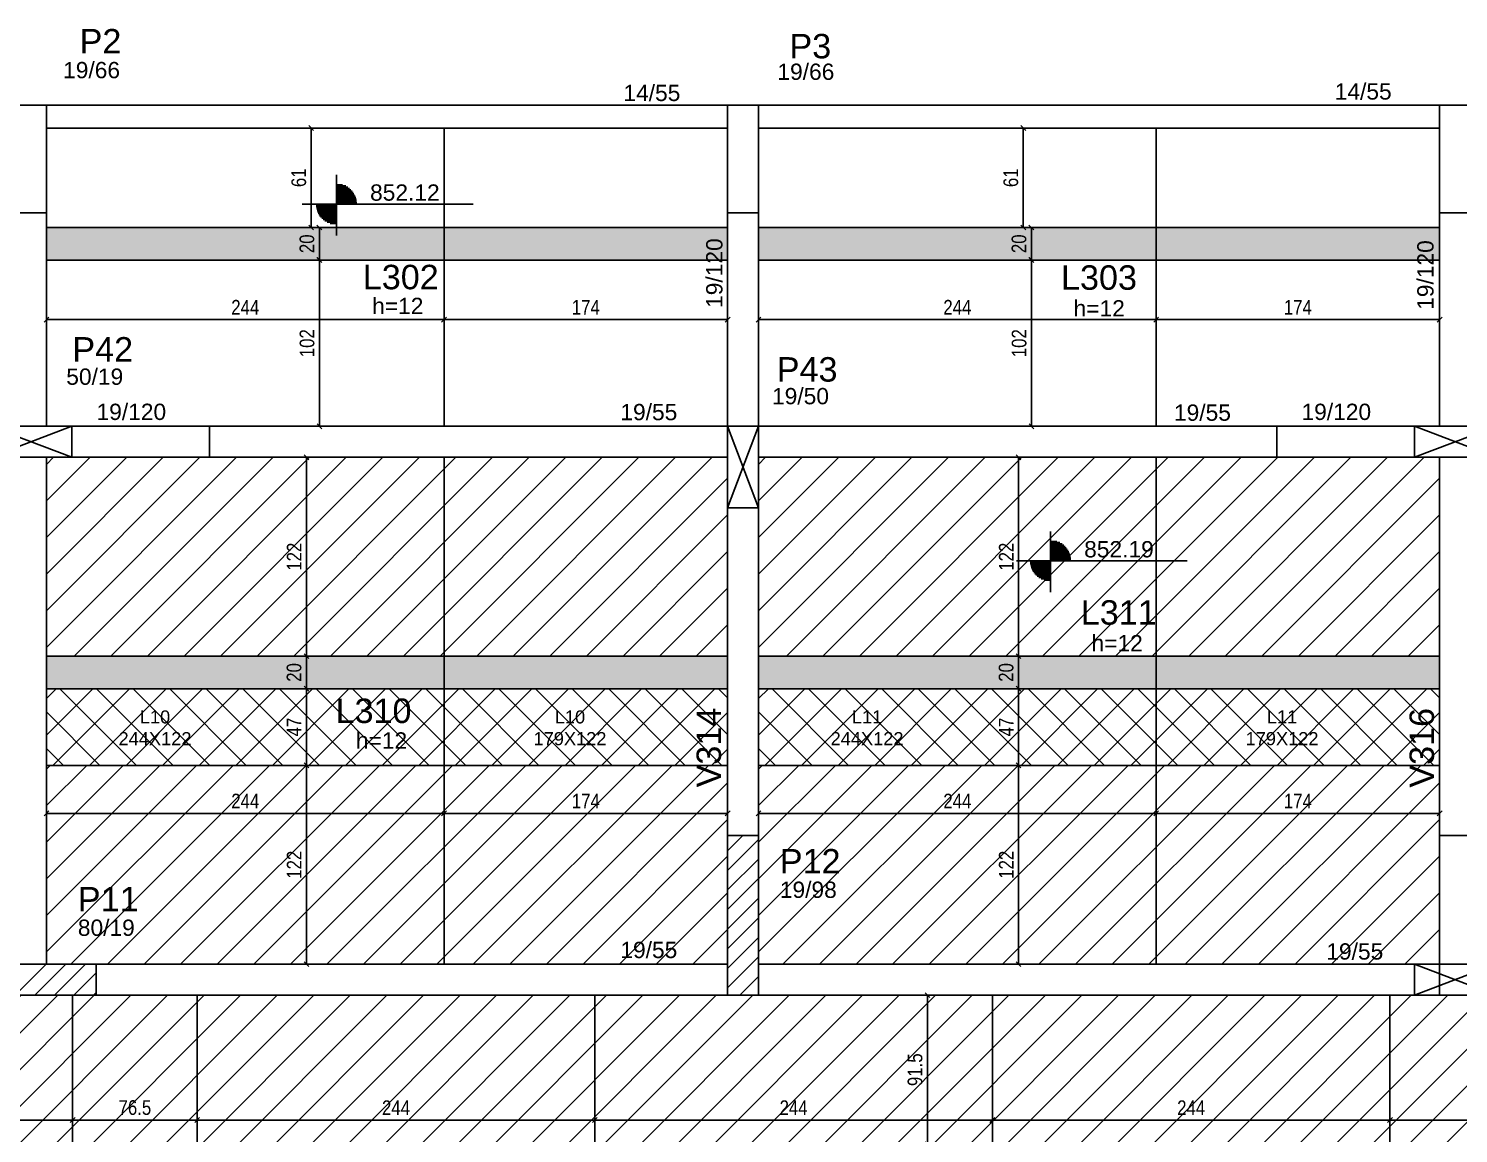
# Model space of a CAD drawing. Header units: millimetres. Extents: x 2659 to 6265, y 1520 to 2860.
# Drawn here: x 3156 to 4034, y 2177 to 2855 of the extents above; entities that cross this region are included whole.
import ezdxf

# ---------------------------------------------------------------- set-up
doc = ezdxf.new("R2010")
doc.units = ezdxf.units.MM
for name, color, linetype in [('1', 1, 'Continuous'), ('3', 3, 'Continuous'), ('4', 4, 'Continuous'), ('7', 7, 'Continuous'), ('AUX00', 7, 'Continuous'), ('Painéis', 200, 'Continuous')]:
    doc.layers.add(name, color=color, linetype=linetype)
doc.layers.add('Hachura', color=251, linetype='Continuous', lineweight=9)
doc.layers.add('REAPROVEITAMENTO', color=251, linetype='Continuous', lineweight=9)
doc.styles.add('COTA TECNICA-50', font='techl___.ttf', dxfattribs={"height": 9})
doc.styles.get("Standard").update_dxf_attribs({"font": 'arial.ttf'})
doc.dimstyles.new('COTA PAINEL-50', dxfattribs={"dimtxt": 9, "dimasz": 3, "dimexe": 3, "dimexo": 3, "dimgap": 3, "dimtad": 1, "dimdec": 1, "dimzin": 12, "dimdsep": 46, "dimtxsty": 'COTA TECNICA-50', "dimblk1": 'OBLIQUE', "dimblk2": 'OBLIQUE', "dimsah": 1, "dimcen": 0.9, "dimclrd": 4, "dimclre": 4, "dimclrt": 240, "dimadec": 1, "dimazin": 3, "dimtfac": 1, "dimtdec": 1, "dimtmove": 0, "dimatfit": 3, "dimfxl": 1, "dimtolj": 1, "dimtzin": 12, "dimarcsym": 0})

# ---------------------------------------------------------------- blocks, each defined once
blk = doc.blocks.new('_Oblique')
at = {"color": 0, "linetype": 'ByBlock', "lineweight": -2}
blk.add_line((-0.5, -0.5), (0.5, 0.5), dxfattribs=at)
blk = doc.blocks.new('*D208')
at = {"color": 4, "lineweight": -2, "transparency": 16777216}
for p, q in [((3991.57, 2187.71), (3991.57, 2188.32)), ((4191.07, 2185.32), (3991.57, 2185.32))]:
    blk.add_line(p, q, dxfattribs=at)
at = {"layer": 'Defpoints', "color": 0, "transparency": 16777216}
for p in [(3991.57, 2185.32), (4191.07, 2185.32), (3991.57, 2184.71)]:
    blk.add_point(p, dxfattribs=at)
at = {"color": 4, "lineweight": -2, "transparency": 16777216, "xscale": 3, "yscale": 3, "zscale": 3, "rotation": 180}
blk.add_blockref('_Oblique', (3991.57, 2185.32), dxfattribs=at)
at = {"color": 4, "lineweight": -2, "transparency": 16777216, "xscale": 3, "yscale": 3, "zscale": 3}
blk.add_blockref('_Oblique', (4191.07, 2185.32), dxfattribs=at)
at = {"color": 240, "transparency": 16777216, "insert": (4091.32, 2192.94), "char_height": 9, "attachment_point": 5, "style": 'COTA TECNICA-50'}
blk.add_mtext('\\A1;199.5', dxfattribs=at)
blk = doc.blocks.new('*D209')
at = {"color": 4, "lineweight": -2, "transparency": 16777216}
blk.add_line((3991.57, 2185.32), (3747.57, 2185.32), dxfattribs=at)
at = {"layer": 'Defpoints', "color": 0, "transparency": 16777216}
for p in [(3747.57, 2185.32), (3747.57, 2185.32), (3991.57, 2185.32)]:
    blk.add_point(p, dxfattribs=at)
at = {"color": 4, "lineweight": -2, "transparency": 16777216, "xscale": 3, "yscale": 3, "zscale": 3, "rotation": 180}
blk.add_blockref('_Oblique', (3747.57, 2185.32), dxfattribs=at)
at = {"color": 4, "lineweight": -2, "transparency": 16777216, "xscale": 3, "yscale": 3, "zscale": 3}
blk.add_blockref('_Oblique', (3991.57, 2185.32), dxfattribs=at)
at = {"color": 240, "transparency": 16777216, "insert": (3869.57, 2192.88), "char_height": 9, "attachment_point": 5, "style": 'COTA TECNICA-50'}
blk.add_mtext('\\A1;244', dxfattribs=at)
blk = doc.blocks.new('*D123')
at = {"color": 4, "lineweight": -2, "transparency": 16777216}
blk.add_line((3747.57, 2185.32), (3503.57, 2185.32), dxfattribs=at)
at = {"layer": 'Defpoints', "color": 0, "transparency": 16777216}
for p in [(3503.57, 2185.32), (3503.57, 2185.32), (3747.57, 2185.32)]:
    blk.add_point(p, dxfattribs=at)
at = {"color": 4, "lineweight": -2, "transparency": 16777216, "xscale": 3, "yscale": 3, "zscale": 3, "rotation": 180}
blk.add_blockref('_Oblique', (3503.57, 2185.32), dxfattribs=at)
at = {"color": 4, "lineweight": -2, "transparency": 16777216, "xscale": 3, "yscale": 3, "zscale": 3}
blk.add_blockref('_Oblique', (3747.57, 2185.32), dxfattribs=at)
at = {"color": 240, "transparency": 16777216, "insert": (3625.57, 2192.88), "char_height": 9, "attachment_point": 5, "style": 'COTA TECNICA-50'}
blk.add_mtext('\\A1;244', dxfattribs=at)
blk = doc.blocks.new('*D124')
at = {"color": 4, "lineweight": -2, "transparency": 16777216}
blk.add_line((3503.57, 2185.32), (3259.57, 2185.32), dxfattribs=at)
at = {"layer": 'Defpoints', "color": 0, "transparency": 16777216}
for p in [(3259.57, 2185.32), (3259.57, 2185.32), (3503.57, 2185.32)]:
    blk.add_point(p, dxfattribs=at)
at = {"color": 4, "lineweight": -2, "transparency": 16777216, "xscale": 3, "yscale": 3, "zscale": 3, "rotation": 180}
blk.add_blockref('_Oblique', (3259.57, 2185.32), dxfattribs=at)
at = {"color": 4, "lineweight": -2, "transparency": 16777216, "xscale": 3, "yscale": 3, "zscale": 3}
blk.add_blockref('_Oblique', (3503.57, 2185.32), dxfattribs=at)
at = {"color": 240, "transparency": 16777216, "insert": (3381.57, 2192.88), "char_height": 9, "attachment_point": 5, "style": 'COTA TECNICA-50'}
blk.add_mtext('\\A1;244', dxfattribs=at)
blk = doc.blocks.new('*D210')
at = {"color": 4, "lineweight": -2, "transparency": 16777216}
for p, q in [((3259.57, 2185.32), (3183.07, 2185.32)), ((3183.07, 2182.94), (3183.07, 2182.32))]:
    blk.add_line(p, q, dxfattribs=at)
at = {"layer": 'Defpoints', "color": 0, "transparency": 16777216}
for p in [(3183.07, 2185.94), (3183.07, 2185.32), (3259.57, 2185.32)]:
    blk.add_point(p, dxfattribs=at)
at = {"color": 4, "lineweight": -2, "transparency": 16777216, "xscale": 3, "yscale": 3, "zscale": 3, "rotation": 180}
blk.add_blockref('_Oblique', (3183.07, 2185.32), dxfattribs=at)
at = {"color": 4, "lineweight": -2, "transparency": 16777216, "xscale": 3, "yscale": 3, "zscale": 3}
blk.add_blockref('_Oblique', (3259.57, 2185.32), dxfattribs=at)
at = {"color": 240, "transparency": 16777216, "insert": (3221.32, 2192.92), "char_height": 9, "attachment_point": 5, "style": 'COTA TECNICA-50'}
blk.add_mtext('\\A1;76.5', dxfattribs=at)
blk = doc.blocks.new('*D127')
at = {"layer": 'Defpoints', "color": 0, "transparency": 16777216}
for p in [(3707.76, 2261.94), (3707.76, 2261.94), (3707.76, 2170.44)]:
    blk.add_point(p, dxfattribs=at)
at = {"layer": 'Painéis', "color": 4, "lineweight": -2, "transparency": 16777216}
blk.add_line((3707.76, 2170.44), (3707.76, 2261.94), dxfattribs=at)
at = {"layer": 'Painéis', "color": 4, "lineweight": -2, "transparency": 16777216, "xscale": 3, "yscale": 3, "zscale": 3}
for p, rotation in [((3707.76, 2261.94), 90), ((3707.76, 2170.44), 270)]:
    blk.add_blockref('_Oblique', p, dxfattribs=dict(at, rotation=rotation))
at = {"layer": 'Painéis', "color": 240, "transparency": 16777216, "insert": (3700.13, 2216.19), "char_height": 9, "attachment_point": 5, "rotation": 90, "style": 'COTA TECNICA-50'}
blk.add_mtext('\\A1;91.5', dxfattribs=at)
blk = doc.blocks.new('*D129')
at = {"color": 4, "lineweight": -2, "transparency": 16777216}
for p, q in [((2939.07, 2185.63), (2939.07, 2188.32)), ((3183.07, 2185.32), (2939.07, 2185.32)), ((3183.07, 2185.63), (3183.07, 2188.32))]:
    blk.add_line(p, q, dxfattribs=at)
at = {"layer": 'Defpoints', "color": 0, "transparency": 16777216}
for p in [(2939.07, 2185.32), (2939.07, 2182.63), (3183.07, 2182.63)]:
    blk.add_point(p, dxfattribs=at)
at = {"color": 4, "lineweight": -2, "transparency": 16777216, "xscale": 3, "yscale": 3, "zscale": 3, "rotation": 180}
blk.add_blockref('_Oblique', (2939.07, 2185.32), dxfattribs=at)
at = {"color": 4, "lineweight": -2, "transparency": 16777216, "xscale": 3, "yscale": 3, "zscale": 3}
blk.add_blockref('_Oblique', (3183.07, 2185.32), dxfattribs=at)
at = {"color": 240, "transparency": 16777216, "insert": (3061.07, 2192.88), "char_height": 9, "attachment_point": 5, "style": 'COTA TECNICA-50'}
blk.add_mtext('\\A1;244', dxfattribs=at)
blk = doc.blocks.new('*D45')
at = {"layer": 'Defpoints', "color": 0, "transparency": 16777216}
for p in [(3326.62, 2591.94), (3326.62, 2469.94), (3326.62, 2469.94)]:
    blk.add_point(p, dxfattribs=at)
at = {"layer": 'Painéis', "color": 4, "lineweight": -2, "transparency": 16777216}
blk.add_line((3326.62, 2591.94), (3326.62, 2469.94), dxfattribs=at)
at = {"layer": 'Painéis', "color": 4, "lineweight": -2, "transparency": 16777216, "xscale": 3, "yscale": 3, "zscale": 3}
for p, rotation in [((3326.62, 2591.94), 90), ((3326.62, 2469.94), 270)]:
    blk.add_blockref('_Oblique', p, dxfattribs=dict(at, rotation=rotation))
at = {"layer": 'Painéis', "color": 240, "transparency": 16777216, "insert": (3319.07, 2530.94), "char_height": 9, "attachment_point": 5, "rotation": 90, "style": 'COTA TECNICA-50'}
blk.add_mtext('\\A1;122', dxfattribs=at)
blk = doc.blocks.new('*D46')
at = {"layer": 'Defpoints', "color": 0, "transparency": 16777216}
for p in [(3326.62, 2469.94), (3326.62, 2449.94), (3326.62, 2449.94)]:
    blk.add_point(p, dxfattribs=at)
at = {"layer": 'Painéis', "color": 4, "lineweight": -2, "transparency": 16777216}
blk.add_line((3326.62, 2469.94), (3326.62, 2449.94), dxfattribs=at)
at = {"layer": 'Painéis', "color": 4, "lineweight": -2, "transparency": 16777216, "xscale": 3, "yscale": 3, "zscale": 3}
for p, rotation in [((3326.62, 2469.94), 90), ((3326.62, 2449.94), 270)]:
    blk.add_blockref('_Oblique', p, dxfattribs=dict(at, rotation=rotation))
at = {"layer": 'Painéis', "color": 240, "transparency": 16777216, "insert": (3319.03, 2459.94), "char_height": 9, "attachment_point": 5, "rotation": 90, "style": 'COTA TECNICA-50'}
blk.add_mtext('\\A1;20', dxfattribs=at)
blk = doc.blocks.new('*D47')
at = {"layer": 'Defpoints', "color": 0, "transparency": 16777216}
for p in [(3326.62, 2449.94), (3326.62, 2402.94), (3326.62, 2402.94)]:
    blk.add_point(p, dxfattribs=at)
at = {"layer": 'Painéis', "color": 4, "lineweight": -2, "transparency": 16777216}
blk.add_line((3326.62, 2449.94), (3326.62, 2402.94), dxfattribs=at)
at = {"layer": 'Painéis', "color": 4, "lineweight": -2, "transparency": 16777216, "xscale": 3, "yscale": 3, "zscale": 3}
for p, rotation in [((3326.62, 2449.94), 90), ((3326.62, 2402.94), 270)]:
    blk.add_blockref('_Oblique', p, dxfattribs=dict(at, rotation=rotation))
at = {"layer": 'Painéis', "color": 240, "transparency": 16777216, "insert": (3319.06, 2426.44), "char_height": 9, "attachment_point": 5, "rotation": 90, "style": 'COTA TECNICA-50'}
blk.add_mtext('\\A1;47', dxfattribs=at)
blk = doc.blocks.new('*D48')
at = {"layer": 'Defpoints', "color": 0, "transparency": 16777216}
for p in [(3326.62, 2402.94), (3326.62, 2280.94), (3326.62, 2280.94)]:
    blk.add_point(p, dxfattribs=at)
at = {"layer": 'Painéis', "color": 4, "lineweight": -2, "transparency": 16777216}
blk.add_line((3326.62, 2402.94), (3326.62, 2280.94), dxfattribs=at)
at = {"layer": 'Painéis', "color": 4, "lineweight": -2, "transparency": 16777216, "xscale": 3, "yscale": 3, "zscale": 3}
for p, rotation in [((3326.62, 2402.94), 90), ((3326.62, 2280.94), 270)]:
    blk.add_blockref('_Oblique', p, dxfattribs=dict(at, rotation=rotation))
at = {"layer": 'Painéis', "color": 240, "transparency": 16777216, "insert": (3319.07, 2341.94), "char_height": 9, "attachment_point": 5, "rotation": 90, "style": 'COTA TECNICA-50'}
blk.add_mtext('\\A1;122', dxfattribs=at)
blk = doc.blocks.new('*D191')
at = {"layer": 'Defpoints', "color": 0, "transparency": 16777216}
for p in [(3167.07, 2373.48), (3411.07, 2373.48), (3411.07, 2373.48)]:
    blk.add_point(p, dxfattribs=at)
at = {"layer": 'Painéis', "color": 4, "lineweight": -2, "transparency": 16777216}
blk.add_line((3167.07, 2373.48), (3411.07, 2373.48), dxfattribs=at)
at = {"layer": 'Painéis', "color": 4, "lineweight": -2, "transparency": 16777216, "xscale": 3, "yscale": 3, "zscale": 3, "rotation": 180}
blk.add_blockref('_Oblique', (3167.07, 2373.48), dxfattribs=at)
at = {"layer": 'Painéis', "color": 4, "lineweight": -2, "transparency": 16777216, "xscale": 3, "yscale": 3, "zscale": 3}
blk.add_blockref('_Oblique', (3411.07, 2373.48), dxfattribs=at)
at = {"layer": 'Painéis', "color": 240, "transparency": 16777216, "insert": (3289.07, 2381.04), "char_height": 9, "attachment_point": 5, "style": 'COTA TECNICA-50'}
blk.add_mtext('\\A1;244', dxfattribs=at)
blk = doc.blocks.new('*D49')
at = {"layer": 'Defpoints', "color": 0, "transparency": 16777216}
for p in [(3411.07, 2373.48), (3585.07, 2373.48), (3585.07, 2373.48)]:
    blk.add_point(p, dxfattribs=at)
at = {"layer": 'Painéis', "color": 4, "lineweight": -2, "transparency": 16777216}
blk.add_line((3411.07, 2373.48), (3585.07, 2373.48), dxfattribs=at)
at = {"layer": 'Painéis', "color": 4, "lineweight": -2, "transparency": 16777216, "xscale": 3, "yscale": 3, "zscale": 3, "rotation": 180}
blk.add_blockref('_Oblique', (3411.07, 2373.48), dxfattribs=at)
at = {"layer": 'Painéis', "color": 4, "lineweight": -2, "transparency": 16777216, "xscale": 3, "yscale": 3, "zscale": 3}
blk.add_blockref('_Oblique', (3585.07, 2373.48), dxfattribs=at)
at = {"layer": 'Painéis', "color": 240, "transparency": 16777216, "insert": (3498.07, 2381.04), "char_height": 9, "attachment_point": 5, "style": 'COTA TECNICA-50'}
blk.add_mtext('\\A1;174', dxfattribs=at)
blk = doc.blocks.new('*D50')
at = {"layer": 'Defpoints', "color": 0, "transparency": 16777216}
for p in [(3763.62, 2591.94), (3763.62, 2469.94), (3763.62, 2469.94)]:
    blk.add_point(p, dxfattribs=at)
at = {"layer": 'Painéis', "color": 4, "lineweight": -2, "transparency": 16777216}
blk.add_line((3763.62, 2591.94), (3763.62, 2469.94), dxfattribs=at)
at = {"layer": 'Painéis', "color": 4, "lineweight": -2, "transparency": 16777216, "xscale": 3, "yscale": 3, "zscale": 3}
for p, rotation in [((3763.62, 2591.94), 90), ((3763.62, 2469.94), 270)]:
    blk.add_blockref('_Oblique', p, dxfattribs=dict(at, rotation=rotation))
at = {"layer": 'Painéis', "color": 240, "transparency": 16777216, "insert": (3756.07, 2530.94), "char_height": 9, "attachment_point": 5, "rotation": 90, "style": 'COTA TECNICA-50'}
blk.add_mtext('\\A1;122', dxfattribs=at)
blk = doc.blocks.new('*D51')
at = {"layer": 'Defpoints', "color": 0, "transparency": 16777216}
for p in [(3763.62, 2469.94), (3763.62, 2449.94), (3763.62, 2449.94)]:
    blk.add_point(p, dxfattribs=at)
at = {"layer": 'Painéis', "color": 4, "lineweight": -2, "transparency": 16777216}
blk.add_line((3763.62, 2469.94), (3763.62, 2449.94), dxfattribs=at)
at = {"layer": 'Painéis', "color": 4, "lineweight": -2, "transparency": 16777216, "xscale": 3, "yscale": 3, "zscale": 3}
for p, rotation in [((3763.62, 2469.94), 90), ((3763.62, 2449.94), 270)]:
    blk.add_blockref('_Oblique', p, dxfattribs=dict(at, rotation=rotation))
at = {"layer": 'Painéis', "color": 240, "transparency": 16777216, "insert": (3756.03, 2459.94), "char_height": 9, "attachment_point": 5, "rotation": 90, "style": 'COTA TECNICA-50'}
blk.add_mtext('\\A1;20', dxfattribs=at)
blk = doc.blocks.new('*D4')
at = {"layer": 'Defpoints', "color": 0, "transparency": 16777216}
for p in [(3763.62, 2449.94), (3763.62, 2402.94), (3763.62, 2402.94)]:
    blk.add_point(p, dxfattribs=at)
at = {"layer": 'Painéis', "color": 4, "lineweight": -2, "transparency": 16777216}
blk.add_line((3763.62, 2449.94), (3763.62, 2402.94), dxfattribs=at)
at = {"layer": 'Painéis', "color": 4, "lineweight": -2, "transparency": 16777216, "xscale": 3, "yscale": 3, "zscale": 3}
for p, rotation in [((3763.62, 2449.94), 90), ((3763.62, 2402.94), 270)]:
    blk.add_blockref('_Oblique', p, dxfattribs=dict(at, rotation=rotation))
at = {"layer": 'Painéis', "color": 240, "transparency": 16777216, "insert": (3756.06, 2426.44), "char_height": 9, "attachment_point": 5, "rotation": 90, "style": 'COTA TECNICA-50'}
blk.add_mtext('\\A1;47', dxfattribs=at)
blk = doc.blocks.new('*D5')
at = {"layer": 'Defpoints', "color": 0, "transparency": 16777216}
for p in [(3763.62, 2402.94), (3763.62, 2280.94), (3763.62, 2280.94)]:
    blk.add_point(p, dxfattribs=at)
at = {"layer": 'Painéis', "color": 4, "lineweight": -2, "transparency": 16777216}
blk.add_line((3763.62, 2402.94), (3763.62, 2280.94), dxfattribs=at)
at = {"layer": 'Painéis', "color": 4, "lineweight": -2, "transparency": 16777216, "xscale": 3, "yscale": 3, "zscale": 3}
for p, rotation in [((3763.62, 2402.94), 90), ((3763.62, 2280.94), 270)]:
    blk.add_blockref('_Oblique', p, dxfattribs=dict(at, rotation=rotation))
at = {"layer": 'Painéis', "color": 240, "transparency": 16777216, "insert": (3756.07, 2341.94), "char_height": 9, "attachment_point": 5, "rotation": 90, "style": 'COTA TECNICA-50'}
blk.add_mtext('\\A1;122', dxfattribs=at)
blk = doc.blocks.new('*D152')
at = {"layer": 'Defpoints', "color": 0, "transparency": 16777216}
for p in [(3604.07, 2373.48), (3848.07, 2373.48), (3848.07, 2373.48)]:
    blk.add_point(p, dxfattribs=at)
at = {"layer": 'Painéis', "color": 4, "lineweight": -2, "transparency": 16777216}
blk.add_line((3604.07, 2373.48), (3848.07, 2373.48), dxfattribs=at)
at = {"layer": 'Painéis', "color": 4, "lineweight": -2, "transparency": 16777216, "xscale": 3, "yscale": 3, "zscale": 3, "rotation": 180}
blk.add_blockref('_Oblique', (3604.07, 2373.48), dxfattribs=at)
at = {"layer": 'Painéis', "color": 4, "lineweight": -2, "transparency": 16777216, "xscale": 3, "yscale": 3, "zscale": 3}
blk.add_blockref('_Oblique', (3848.07, 2373.48), dxfattribs=at)
at = {"layer": 'Painéis', "color": 240, "transparency": 16777216, "insert": (3726.07, 2381.04), "char_height": 9, "attachment_point": 5, "style": 'COTA TECNICA-50'}
blk.add_mtext('\\A1;244', dxfattribs=at)
blk = doc.blocks.new('*D6')
at = {"layer": 'Defpoints', "color": 0, "transparency": 16777216}
for p in [(3848.07, 2373.48), (4022.07, 2373.48), (4022.07, 2373.48)]:
    blk.add_point(p, dxfattribs=at)
at = {"layer": 'Painéis', "color": 4, "lineweight": -2, "transparency": 16777216}
blk.add_line((3848.07, 2373.48), (4022.07, 2373.48), dxfattribs=at)
at = {"layer": 'Painéis', "color": 4, "lineweight": -2, "transparency": 16777216, "xscale": 3, "yscale": 3, "zscale": 3, "rotation": 180}
blk.add_blockref('_Oblique', (3848.07, 2373.48), dxfattribs=at)
at = {"layer": 'Painéis', "color": 4, "lineweight": -2, "transparency": 16777216, "xscale": 3, "yscale": 3, "zscale": 3}
blk.add_blockref('_Oblique', (4022.07, 2373.48), dxfattribs=at)
at = {"layer": 'Painéis', "color": 240, "transparency": 16777216, "insert": (3935.07, 2381.04), "char_height": 9, "attachment_point": 5, "style": 'COTA TECNICA-50'}
blk.add_mtext('\\A1;174', dxfattribs=at)
blk = doc.blocks.new('*D167')
at = {"layer": 'Defpoints', "color": 0, "transparency": 16777216}
for p in [(3336.98, 2712.94), (3331.9, 2610.94), (3334.6, 2610.94)]:
    blk.add_point(p, dxfattribs=at)
at = {"layer": 'Painéis', "color": 4, "lineweight": -2, "transparency": 16777216}
for p, q in [((3333.98, 2712.94), (3331.6, 2712.94)), ((3334.6, 2712.94), (3334.6, 2610.94)), ((3334.9, 2610.94), (3337.6, 2610.94))]:
    blk.add_line(p, q, dxfattribs=at)
at = {"layer": 'Painéis', "color": 4, "lineweight": -2, "transparency": 16777216, "xscale": 3, "yscale": 3, "zscale": 3}
for p, rotation in [((3334.6, 2712.94), 90), ((3334.6, 2610.94), 270)]:
    blk.add_blockref('_Oblique', p, dxfattribs=dict(at, rotation=rotation))
at = {"layer": 'Painéis', "color": 240, "transparency": 16777216, "insert": (3327.01, 2661.94), "char_height": 9, "attachment_point": 5, "rotation": 90, "style": 'COTA TECNICA-50'}
blk.add_mtext('\\A1;102', dxfattribs=at)
blk = doc.blocks.new('*D168')
at = {"layer": 'Defpoints', "color": 0, "transparency": 16777216}
for p in [(3334.53, 2732.94), (3334.53, 2732.94), (3329.52, 2712.94)]:
    blk.add_point(p, dxfattribs=at)
at = {"layer": 'Painéis', "color": 4, "lineweight": -2, "transparency": 16777216}
for p, q in [((3334.53, 2712.94), (3334.53, 2732.94)), ((3332.52, 2712.94), (3337.53, 2712.94))]:
    blk.add_line(p, q, dxfattribs=at)
at = {"layer": 'Painéis', "color": 4, "lineweight": -2, "transparency": 16777216, "xscale": 3, "yscale": 3, "zscale": 3}
for p, rotation in [((3334.53, 2732.94), 90), ((3334.53, 2712.94), 270)]:
    blk.add_blockref('_Oblique', p, dxfattribs=dict(at, rotation=rotation))
at = {"layer": 'Painéis', "color": 240, "transparency": 16777216, "insert": (3326.94, 2722.94), "char_height": 9, "attachment_point": 5, "rotation": 90, "style": 'COTA TECNICA-50'}
blk.add_mtext('\\A1;20', dxfattribs=at)
blk = doc.blocks.new('*D27')
at = {"layer": 'Defpoints', "color": 0, "transparency": 16777216}
for p in [(3329.52, 2793.94), (3329.52, 2793.94), (3329.52, 2732.94)]:
    blk.add_point(p, dxfattribs=at)
at = {"layer": 'Painéis', "color": 4, "lineweight": -2, "transparency": 16777216}
blk.add_line((3329.52, 2732.94), (3329.52, 2793.94), dxfattribs=at)
at = {"layer": 'Painéis', "color": 4, "lineweight": -2, "transparency": 16777216, "xscale": 3, "yscale": 3, "zscale": 3}
for p, rotation in [((3329.52, 2793.94), 90), ((3329.52, 2732.94), 270)]:
    blk.add_blockref('_Oblique', p, dxfattribs=dict(at, rotation=rotation))
at = {"layer": 'Painéis', "color": 240, "transparency": 16777216, "insert": (3321.93, 2763.44), "char_height": 9, "attachment_point": 5, "rotation": 90, "style": 'COTA TECNICA-50'}
blk.add_mtext('\\A1;61', dxfattribs=at)
blk = doc.blocks.new('*D169')
at = {"layer": 'Defpoints', "color": 0, "transparency": 16777216}
for p in [(3167.07, 2676.44), (3411.07, 2676.44), (3411.07, 2676.44)]:
    blk.add_point(p, dxfattribs=at)
at = {"layer": 'Painéis', "color": 4, "lineweight": -2, "transparency": 16777216}
blk.add_line((3167.07, 2676.44), (3411.07, 2676.44), dxfattribs=at)
at = {"layer": 'Painéis', "color": 4, "lineweight": -2, "transparency": 16777216, "xscale": 3, "yscale": 3, "zscale": 3, "rotation": 180}
blk.add_blockref('_Oblique', (3167.07, 2676.44), dxfattribs=at)
at = {"layer": 'Painéis', "color": 4, "lineweight": -2, "transparency": 16777216, "xscale": 3, "yscale": 3, "zscale": 3}
blk.add_blockref('_Oblique', (3411.07, 2676.44), dxfattribs=at)
at = {"layer": 'Painéis', "color": 240, "transparency": 16777216, "insert": (3289.07, 2684), "char_height": 9, "attachment_point": 5, "style": 'COTA TECNICA-50'}
blk.add_mtext('\\A1;244', dxfattribs=at)
blk = doc.blocks.new('*D28')
at = {"layer": 'Defpoints', "color": 0, "transparency": 16777216}
for p in [(3411.07, 2676.44), (3585.07, 2676.44), (3585.07, 2676.44)]:
    blk.add_point(p, dxfattribs=at)
at = {"layer": 'Painéis', "color": 4, "lineweight": -2, "transparency": 16777216}
blk.add_line((3411.07, 2676.44), (3585.07, 2676.44), dxfattribs=at)
at = {"layer": 'Painéis', "color": 4, "lineweight": -2, "transparency": 16777216, "xscale": 3, "yscale": 3, "zscale": 3, "rotation": 180}
blk.add_blockref('_Oblique', (3411.07, 2676.44), dxfattribs=at)
at = {"layer": 'Painéis', "color": 4, "lineweight": -2, "transparency": 16777216, "xscale": 3, "yscale": 3, "zscale": 3}
blk.add_blockref('_Oblique', (3585.07, 2676.44), dxfattribs=at)
at = {"layer": 'Painéis', "color": 240, "transparency": 16777216, "insert": (3498.07, 2684), "char_height": 9, "attachment_point": 5, "style": 'COTA TECNICA-50'}
blk.add_mtext('\\A1;174', dxfattribs=at)
blk = doc.blocks.new('*D170')
at = {"layer": 'Defpoints', "color": 0, "transparency": 16777216}
for p in [(3773.98, 2712.94), (3768.9, 2610.94), (3771.6, 2610.94)]:
    blk.add_point(p, dxfattribs=at)
at = {"layer": 'Painéis', "color": 4, "lineweight": -2, "transparency": 16777216}
for p, q in [((3770.98, 2712.94), (3768.6, 2712.94)), ((3771.6, 2712.94), (3771.6, 2610.94)), ((3771.9, 2610.94), (3774.6, 2610.94))]:
    blk.add_line(p, q, dxfattribs=at)
at = {"layer": 'Painéis', "color": 4, "lineweight": -2, "transparency": 16777216, "xscale": 3, "yscale": 3, "zscale": 3}
for p, rotation in [((3771.6, 2712.94), 90), ((3771.6, 2610.94), 270)]:
    blk.add_blockref('_Oblique', p, dxfattribs=dict(at, rotation=rotation))
at = {"layer": 'Painéis', "color": 240, "transparency": 16777216, "insert": (3764.01, 2661.94), "char_height": 9, "attachment_point": 5, "rotation": 90, "style": 'COTA TECNICA-50'}
blk.add_mtext('\\A1;102', dxfattribs=at)
blk = doc.blocks.new('*D171')
at = {"layer": 'Defpoints', "color": 0, "transparency": 16777216}
for p in [(3771.53, 2732.94), (3771.53, 2732.94), (3766.52, 2712.94)]:
    blk.add_point(p, dxfattribs=at)
at = {"layer": 'Painéis', "color": 4, "lineweight": -2, "transparency": 16777216}
for p, q in [((3771.53, 2712.94), (3771.53, 2732.94)), ((3769.52, 2712.94), (3774.53, 2712.94))]:
    blk.add_line(p, q, dxfattribs=at)
at = {"layer": 'Painéis', "color": 4, "lineweight": -2, "transparency": 16777216, "xscale": 3, "yscale": 3, "zscale": 3}
for p, rotation in [((3771.53, 2732.94), 90), ((3771.53, 2712.94), 270)]:
    blk.add_blockref('_Oblique', p, dxfattribs=dict(at, rotation=rotation))
at = {"layer": 'Painéis', "color": 240, "transparency": 16777216, "insert": (3763.94, 2722.94), "char_height": 9, "attachment_point": 5, "rotation": 90, "style": 'COTA TECNICA-50'}
blk.add_mtext('\\A1;20', dxfattribs=at)
blk = doc.blocks.new('*D29')
at = {"layer": 'Defpoints', "color": 0, "transparency": 16777216}
for p in [(3766.52, 2793.94), (3766.52, 2793.94), (3766.52, 2732.94)]:
    blk.add_point(p, dxfattribs=at)
at = {"layer": 'Painéis', "color": 4, "lineweight": -2, "transparency": 16777216}
blk.add_line((3766.52, 2732.94), (3766.52, 2793.94), dxfattribs=at)
at = {"layer": 'Painéis', "color": 4, "lineweight": -2, "transparency": 16777216, "xscale": 3, "yscale": 3, "zscale": 3}
for p, rotation in [((3766.52, 2793.94), 90), ((3766.52, 2732.94), 270)]:
    blk.add_blockref('_Oblique', p, dxfattribs=dict(at, rotation=rotation))
at = {"layer": 'Painéis', "color": 240, "transparency": 16777216, "insert": (3758.93, 2763.44), "char_height": 9, "attachment_point": 5, "rotation": 90, "style": 'COTA TECNICA-50'}
blk.add_mtext('\\A1;61', dxfattribs=at)
blk = doc.blocks.new('*D172')
at = {"layer": 'Defpoints', "color": 0, "transparency": 16777216}
for p in [(3604.07, 2676.44), (3848.07, 2676.44), (3848.07, 2676.44)]:
    blk.add_point(p, dxfattribs=at)
at = {"layer": 'Painéis', "color": 4, "lineweight": -2, "transparency": 16777216}
blk.add_line((3604.07, 2676.44), (3848.07, 2676.44), dxfattribs=at)
at = {"layer": 'Painéis', "color": 4, "lineweight": -2, "transparency": 16777216, "xscale": 3, "yscale": 3, "zscale": 3, "rotation": 180}
blk.add_blockref('_Oblique', (3604.07, 2676.44), dxfattribs=at)
at = {"layer": 'Painéis', "color": 4, "lineweight": -2, "transparency": 16777216, "xscale": 3, "yscale": 3, "zscale": 3}
blk.add_blockref('_Oblique', (3848.07, 2676.44), dxfattribs=at)
at = {"layer": 'Painéis', "color": 240, "transparency": 16777216, "insert": (3726.07, 2684), "char_height": 9, "attachment_point": 5, "style": 'COTA TECNICA-50'}
blk.add_mtext('\\A1;244', dxfattribs=at)
blk = doc.blocks.new('*D30')
at = {"layer": 'Defpoints', "color": 0, "transparency": 16777216}
for p in [(3848.07, 2676.44), (4022.07, 2676.44), (4022.07, 2676.44)]:
    blk.add_point(p, dxfattribs=at)
at = {"layer": 'Painéis', "color": 4, "lineweight": -2, "transparency": 16777216}
blk.add_line((3848.07, 2676.44), (4022.07, 2676.44), dxfattribs=at)
at = {"layer": 'Painéis', "color": 4, "lineweight": -2, "transparency": 16777216, "xscale": 3, "yscale": 3, "zscale": 3, "rotation": 180}
blk.add_blockref('_Oblique', (3848.07, 2676.44), dxfattribs=at)
at = {"layer": 'Painéis', "color": 4, "lineweight": -2, "transparency": 16777216, "xscale": 3, "yscale": 3, "zscale": 3}
blk.add_blockref('_Oblique', (4022.07, 2676.44), dxfattribs=at)
at = {"layer": 'Painéis', "color": 240, "transparency": 16777216, "insert": (3935.07, 2684), "char_height": 9, "attachment_point": 5, "style": 'COTA TECNICA-50'}
blk.add_mtext('\\A1;174', dxfattribs=at)

msp = doc.modelspace()

# ---------------------------------------------------------------- hatches: boundary and pattern name
at = {"layer": 'Hachura', "linetype": 'ByBlock'}
h = msp.add_hatch(color=256, dxfattribs=at)
h.dxf.hatch_style = 1
h.paths.add_polyline_path([(3167.07, 2712.94), (3585.07, 2712.94), (3585.07, 2732.94), (3167.07, 2732.94)])
h = msp.add_hatch(color=256, dxfattribs=at)
h.dxf.hatch_style = 1
h.paths.add_polyline_path([(3604.07, 2712.94), (4022.07, 2712.94), (4022.07, 2732.94), (3604.07, 2732.94)])
h = msp.add_hatch(color=256, dxfattribs=at)
h.dxf.hatch_style = 1
h.paths.add_polyline_path([(3167.07, 2449.94), (3585.07, 2449.94), (3585.07, 2469.94), (3167.07, 2469.94)])
h = msp.add_hatch(color=256, dxfattribs=at)
h.dxf.hatch_style = 1
h.paths.add_polyline_path([(3604.07, 2449.94), (4022.07, 2449.94), (4022.07, 2469.94), (3604.07, 2469.94)])
h = msp.add_hatch(dxfattribs=at)
h.set_pattern_fill('ANSI37', color=256, scale=5)
h.set_pattern_definition([(45, (-2764, -142), (-11.22532, 11.22532), []), (135, (-2764, -142), (-11.22532, -11.22532), [])])
h.paths.add_polyline_path([(3585.07, 2449.94), (3167.07, 2449.94), (3167.07, 2402.94), (3585.07, 2402.94)])
h = msp.add_hatch(dxfattribs=at)
h.set_pattern_fill('ANSI37', color=256, scale=5)
h.set_pattern_definition([(45, (-2327, -142), (-11.22532, 11.22532), []), (135, (-2327, -142), (-11.22532, -11.22532), [])])
h.paths.add_polyline_path([(4022.07, 2449.94), (3604.07, 2449.94), (3604.07, 2402.94), (4022.07, 2402.94)])
at = {"layer": 'REAPROVEITAMENTO', "linetype": 'ByBlock'}
h = msp.add_hatch(dxfattribs=at)
h.set_pattern_fill('ANSI31', color=256, scale=5, style=2)
h.set_pattern_definition([(45, (-3310.182, 667.82), (-11.22532, 11.22532), [])])
h.paths.add_polyline_path([(3585.07, 2469.94), (3167.07, 2469.94), (3167.07, 2591.94), (3585.07, 2591.94)])
h = msp.add_hatch(dxfattribs=at)
h.set_pattern_fill('ANSI31', color=256, scale=5, style=2)
h.set_pattern_definition([(45, (-2873.182, 667.82), (-11.22532, 11.22532), [])])
h.paths.add_polyline_path([(4022.07, 2469.94), (3604.07, 2469.94), (3604.07, 2591.94), (4022.07, 2591.94)])
h = msp.add_hatch(dxfattribs=at)
h.set_pattern_fill('ANSI31', color=256, scale=5, style=2)
h.set_pattern_definition([(45, (-3310.182, 525.82), (-11.22532, 11.22532), [])])
h.paths.add_polyline_path([(3585.07, 2402.94), (3167.07, 2402.94), (3167.07, 2280.94), (3585.07, 2280.94)])
h = msp.add_hatch(dxfattribs=at)
h.set_pattern_fill('ANSI31', color=256, scale=5, style=2)
h.set_pattern_definition([(45, (-2873.182, 525.82), (-11.22532, 11.22532), [])])
h.paths.add_polyline_path([(4022.07, 2402.94), (3604.07, 2402.94), (3604.07, 2280.94), (4022.07, 2280.94)])
h = msp.add_hatch(dxfattribs=at)
h.set_pattern_fill('ANSI31', color=256, scale=5, style=2)
h.set_pattern_definition([(45, (-1044.44, -25.68), (-11.22532, 11.22532), [])])
h.paths.add_polyline_path([(2939.07, 2261.94), (2939.07, 2109.94), (5352.07, 2109.94), (5352.07, 2261.94)])

# ---------------------------------------------------------------- linework, layer by layer
at = {"layer": '1', "linetype": 'Continuous'}
for p, q in [((3132.57, 2591.94), (3182.57, 2610.94)), ((3182.57, 2591.94), (3132.57, 2610.94)), ((3585.07, 2560.94), (3604.07, 2610.94)), ((3604.07, 2560.94), (3585.07, 2610.94)), ((4006.57, 2591.94), (4056.57, 2610.94)), ((4056.57, 2591.94), (4006.57, 2610.94)), ((4006.57, 2261.94), (4056.57, 2280.94)), ((4056.57, 2261.94), (4006.57, 2280.94))]:
    msp.add_line(p, q, dxfattribs=at)
at = {"layer": '3', "linetype": 'Continuous'}
for p, q in [((3167.07, 2807.94), (3585.07, 2807.94)), ((3604.07, 2807.94), (4022.07, 2807.94)), ((3167.07, 2793.94), (3585.07, 2793.94)), ((3604.07, 2793.94), (4022.07, 2793.94)), ((3344.98, 2759.8), (3344.98, 2765.31)), ((3344.98, 2759.8), (3344.98, 2734.8)), ((3344.98, 2759.19), (3348.83, 2759.19)), ((3344.98, 2758.4), (3350.73, 2758.4)), ((3344.98, 2757.61), (3352.05, 2757.61)), ((3344.98, 2756.82), (3353.09, 2756.82)), ((3344.98, 2756.02), (3353.94, 2756.02)), ((3332.48, 2747.3), (3324.05, 2747.3)), ((3332.48, 2747.3), (3357.48, 2747.3)), ((3344.98, 2755.23), (3354.64, 2755.23)), ((3344.98, 2754.44), (3355.24, 2754.44)), ((3344.98, 2753.64), (3355.75, 2753.64)), ((3344.98, 2752.85), (3356.18, 2752.85)), ((3344.98, 2752.06), (3356.54, 2752.06)), ((3344.98, 2751.27), (3356.83, 2751.27)), ((3344.98, 2750.47), (3357.07, 2750.47)), ((3344.98, 2749.68), (3357.25, 2749.68)), ((3344.98, 2748.89), (3357.38, 2748.89)), ((3344.98, 2748.09), (3357.48, 2748.09)), ((3357.48, 2747.3), (3428.9, 2747.3)), ((3344.98, 2746.51), (3332.48, 2746.51)), ((3344.98, 2745.72), (3332.58, 2745.72)), ((3344.98, 2744.92), (3332.71, 2744.92)), ((3344.98, 2744.13), (3332.89, 2744.13)), ((3344.98, 2743.34), (3333.13, 2743.34)), ((3344.98, 2742.54), (3333.42, 2742.54)), ((3344.98, 2741.75), (3333.78, 2741.75)), ((3344.98, 2740.96), (3334.21, 2740.96)), ((3344.98, 2740.17), (3334.72, 2740.17)), ((3344.98, 2739.37), (3335.32, 2739.37)), ((3344.98, 2738.58), (3336.03, 2738.58)), ((3344.98, 2737.79), (3336.87, 2737.79)), ((3344.98, 2736.99), (3337.91, 2736.99)), ((3344.98, 2736.2), (3339.23, 2736.2)), ((3344.98, 2735.41), (3341.13, 2735.41)), ((3344.98, 2734.8), (3344.98, 2727.93)), ((3267.07, 2591.94), (3267.07, 2610.94)), ((3922.07, 2591.94), (3922.07, 2610.94)), ((3783.23, 2540.96), (3783.23, 2546.46)), ((3783.23, 2540.96), (3783.23, 2515.96)), ((3783.23, 2540.35), (3787.08, 2540.35)), ((3783.23, 2539.56), (3788.98, 2539.56)), ((3783.23, 2538.77), (3790.3, 2538.77)), ((3783.23, 2537.97), (3791.33, 2537.97)), ((3783.23, 2537.18), (3792.18, 2537.18)), ((3783.23, 2536.39), (3792.89, 2536.39)), ((3770.73, 2528.46), (3762.3, 2528.46)), ((3770.73, 2528.46), (3795.73, 2528.46)), ((3783.23, 2527.67), (3770.73, 2527.67)), ((3783.23, 2535.59), (3793.49, 2535.59)), ((3783.23, 2534.8), (3794, 2534.8)), ((3783.23, 2534.01), (3794.43, 2534.01)), ((3783.23, 2533.22), (3794.79, 2533.22)), ((3783.23, 2532.42), (3795.08, 2532.42)), ((3783.23, 2531.63), (3795.32, 2531.63)), ((3783.23, 2530.84), (3795.5, 2530.84)), ((3783.23, 2530.04), (3795.63, 2530.04)), ((3783.23, 2529.25), (3795.73, 2529.25)), ((3795.73, 2528.46), (3867.15, 2528.46)), ((3783.23, 2526.87), (3770.83, 2526.87)), ((3783.23, 2526.08), (3770.96, 2526.08)), ((3783.23, 2525.29), (3771.14, 2525.29)), ((3783.23, 2524.49), (3771.37, 2524.49)), ((3783.23, 2523.7), (3771.67, 2523.7)), ((3783.23, 2522.91), (3772.03, 2522.91)), ((3783.23, 2522.12), (3772.46, 2522.12)), ((3783.23, 2521.32), (3772.96, 2521.32)), ((3783.23, 2520.53), (3773.56, 2520.53)), ((3783.23, 2519.74), (3774.27, 2519.74)), ((3783.23, 2518.94), (3775.12, 2518.94)), ((3783.23, 2518.15), (3776.16, 2518.15)), ((3783.23, 2517.36), (3777.48, 2517.36)), ((3783.23, 2516.57), (3779.38, 2516.57)), ((3783.23, 2515.96), (3783.23, 2509.09)), ((3585.07, 2350.51), (3594.49, 2359.94)), ((3585.07, 2338.49), (3604.07, 2357.49)), ((3585.07, 2326.47), (3604.07, 2345.47)), ((3585.07, 2314.45), (3604.07, 2333.45)), ((3585.07, 2302.43), (3604.07, 2321.43)), ((3585.07, 2290.41), (3604.07, 2309.41)), ((3585.07, 2278.39), (3604.07, 2297.39)), ((3585.07, 2266.37), (3604.07, 2285.37)), ((3147.89, 2261.94), (3166.89, 2280.94)), ((3159.91, 2261.94), (3178.91, 2280.94)), ((3171.93, 2261.94), (3190.93, 2280.94)), ((3183.95, 2261.94), (3197.57, 2275.55)), ((3592.66, 2261.94), (3604.07, 2273.34)), ((3195.97, 2261.94), (3197.57, 2263.53))]:
    msp.add_line(p, q, dxfattribs=at)
for points in [[(3167.07, 2610.94), (3167.07, 2741.94)], [(3585.07, 2741.94), (3585.07, 2610.94)], [(3604.07, 2610.94), (3604.07, 2741.94)], [(4022.07, 2741.94), (4022.07, 2610.94)], [(3585.07, 2610.94), (3167.07, 2610.94)], [(4006.57, 2610.94), (3604.07, 2610.94)], [(3167.07, 2591.94), (3585.07, 2591.94)], [(3167.07, 2280.94), (3167.07, 2591.94)], [(3585.07, 2591.94), (3585.07, 2359.94)], [(3604.07, 2591.94), (4006.57, 2591.94)], [(3604.07, 2359.94), (3604.07, 2591.94)], [(4022.07, 2591.94), (4022.07, 2359.94)], [(3585.07, 2280.94), (3197.57, 2280.94)], [(4022.07, 2280.94), (3604.07, 2280.94)], [(3197.57, 2261.94), (3585.07, 2261.94)], [(3604.07, 2261.94), (4022.07, 2261.94)]]:
    msp.add_lwpolyline(points, dxfattribs=at)
at = {"layer": '7', "linetype": 'Continuous'}
for points in [[(3148.07, 2741.94), (3167.07, 2741.94), (3167.07, 2807.94), (3148.07, 2807.94), (3148.07, 2741.94)], [(3585.07, 2741.94), (3604.07, 2741.94), (3604.07, 2807.94), (3585.07, 2807.94), (3585.07, 2741.94)], [(4022.07, 2741.94), (4041.07, 2741.94), (4041.07, 2807.94), (4022.07, 2807.94), (4022.07, 2741.94)], [(3132.57, 2591.94), (3182.57, 2591.94), (3182.57, 2610.94), (3132.57, 2610.94), (3132.57, 2591.94)], [(3585.07, 2560.94), (3604.07, 2560.94), (3604.07, 2610.94), (3585.07, 2610.94), (3585.07, 2560.94)], [(4006.57, 2591.94), (4056.57, 2591.94), (4056.57, 2610.94), (4006.57, 2610.94), (4006.57, 2591.94)], [(3585.07, 2261.94), (3604.07, 2261.94), (3604.07, 2359.94), (3585.07, 2359.94), (3585.07, 2261.94)], [(4022.07, 2261.94), (4041.07, 2261.94), (4041.07, 2359.94), (4022.07, 2359.94), (4022.07, 2261.94)], [(3117.57, 2261.94), (3197.57, 2261.94), (3197.57, 2280.94), (3117.57, 2280.94), (3117.57, 2261.94)], [(4006.57, 2261.94), (4056.57, 2261.94), (4056.57, 2280.94), (4006.57, 2280.94), (4006.57, 2261.94)]]:
    msp.add_lwpolyline(points, dxfattribs=at)
at = {"layer": 'Painéis'}
for p, q in [((3411.07, 2610.94), (3411.07, 2793.94)), ((3848.07, 2610.94), (3848.07, 2793.94)), ((3167.07, 2732.94), (3585.07, 2732.94)), ((3604.07, 2732.94), (4022.07, 2732.94)), ((3167.07, 2712.94), (3585.07, 2712.94)), ((3604.07, 2712.94), (4022.07, 2712.94)), ((3411.07, 2280.94), (3411.07, 2591.94)), ((3848.07, 2280.94), (3848.07, 2591.94)), ((3167.07, 2469.94), (3585.07, 2469.94)), ((3604.07, 2469.94), (4022.07, 2469.94)), ((3167.07, 2449.94), (3585.07, 2449.94)), ((3604.07, 2449.94), (4022.07, 2449.94)), ((3167.07, 2402.94), (3585.07, 2402.94)), ((3604.07, 2402.94), (4022.07, 2402.94)), ((3183.07, 2261.94), (3183.07, 2109.94)), ((3259.57, 2261.94), (3259.57, 2109.94)), ((3503.57, 2261.94), (3503.57, 2109.94)), ((3747.57, 2261.94), (3747.57, 2109.94)), ((3991.57, 2261.94), (3991.57, 2109.94))]:
    msp.add_line(p, q, dxfattribs=at)

# ---------------------------------------------------------------- texts
at = {"layer": '3', "linetype": 'Continuous'}
for s, p in [('19/66', (3177.26, 2824.5)), ('19/66', (3615.63, 2823.49)), ('14/55', (3521.13, 2810.5)), ('14/55', (3957.68, 2811.39)), ('852.12', (3365.64, 2749.37)), ('h=12', (3366.92, 2679.8)), ('h=12', (3797.41, 2678.32)), ('50/19', (3179.21, 2636.41)), ('19/50', (3612.33, 2624.46)), ('19/120', (3197.78, 2614.83)), ('19/55', (3519.26, 2614.69)), ('19/55', (3859.02, 2614.35)), ('19/120', (3937.28, 2614.83)), ('852.19', (3803.89, 2530.53)), ('h=12', (3808.4, 2472.89)), ('h=12', (3356.95, 2413.21)), ('19/98', (3617.12, 2321.6)), ('80/19', (3186.3, 2298.32)), ('19/55', (3519.26, 2284.69)), ('19/55', (3952.51, 2283.75))]:
    msp.add_text(s, height=10, dxfattribs=at).set_placement(p)
for p in [(3581.91, 2683.58), (4018.32, 2682.4)]:
    msp.add_text('19/120', height=10, rotation=90, dxfattribs=at).set_placement(p)
at = {"layer": '4', "linetype": 'Continuous'}
for s, p in [('P2', (3187.4, 2839.73)), ('P3', (3623.01, 2836.7)), ('L302', (3361.18, 2695.03)), ('L303', (3789.69, 2694.72)), ('P42', (3182.95, 2650.66)), ('P43', (3615.24, 2638.37)), ('L311', (3801.84, 2489.24)), ('L310', (3344.48, 2428.9)), ('P12', (3617.12, 2336.6)), ('P11', (3186.3, 2313.32))]:
    msp.add_text(s, height=15, dxfattribs=at).set_placement(p)
for s, p in [('V314', (3581.04, 2389.4)), ('V316', (4018.6, 2389.22))]:
    msp.add_text(s, height=15, rotation=90, dxfattribs=at).set_placement(p)
at = {"layer": 'AUX00', "char_height": 8, "attachment_point": 1}
for s, insert in [('\\pxqc;L10^J244X122', (3172.11, 2436.65)), ('\\pxqc;L10^J179X122', (3426.79, 2436.65)), ('\\pxqc;L11^J244X122', (3609.11, 2436.65)), ('\\pxqc;L11^J179X122', (3863.79, 2436.65))]:
    msp.add_mtext_dynamic_manual_height_columns(s, width=123.1041, gutter_width=12.5, heights=[0], dxfattribs=dict(at, insert=insert))

# ---------------------------------------------------------------- dimensions: what is measured, and where the dimension line sits
for base, p1, p2, picture, middle in [((2939.07, 2185.32), (3183.07, 2182.63), (2939.07, 2182.63), '*D129', (3061.07, 2192.88)), ((3183.07, 2185.32), (3259.57, 2185.32), (3183.07, 2185.94), '*D210', (3221.32, 2192.92)), ((3259.57, 2185.32), (3503.57, 2185.32), (3259.57, 2185.32), '*D124', (3381.57, 2192.88)), ((3503.57, 2185.32), (3747.57, 2185.32), (3503.57, 2185.32), '*D123', (3625.57, 2192.88)), ((3747.57, 2185.32), (3991.57, 2185.32), (3747.57, 2185.32), '*D209', (3869.57, 2192.88)), ((3991.57, 2185.32), (4191.07, 2185.32), (3991.57, 2184.71), '*D208', (4091.32, 2192.94))]:
    dim = msp.add_linear_dim(base=base, p1=p1, p2=p2, dimstyle='COTA PAINEL-50')
    dim.commit()
    dim.dimension.update_dxf_attribs({"geometry": picture, "text_midpoint": middle})
at = {"layer": 'Painéis'}
for base, p1, p2, picture, middle in [((3329.52, 2793.94), (3329.52, 2732.94), (3329.52, 2793.94), '*D27', (3321.93, 2763.44)), ((3766.52, 2793.94), (3766.52, 2732.94), (3766.52, 2793.94), '*D29', (3758.93, 2763.44)), ((3334.53, 2732.94), (3329.52, 2712.94), (3334.53, 2732.94), '*D168', (3326.94, 2722.94)), ((3771.53, 2732.94), (3766.52, 2712.94), (3771.53, 2732.94), '*D171', (3763.94, 2722.94)), ((3334.6, 2610.94), (3336.98, 2712.94), (3331.9, 2610.94), '*D167', (3327.01, 2661.94)), ((3771.6, 2610.94), (3773.98, 2712.94), (3768.9, 2610.94), '*D170', (3764.01, 2661.94)), ((3326.62, 2469.94), (3326.62, 2591.94), (3326.62, 2469.94), '*D45', (3319.07, 2530.94)), ((3763.62, 2469.94), (3763.62, 2591.94), (3763.62, 2469.94), '*D50', (3756.07, 2530.94)), ((3326.62, 2449.94), (3326.62, 2469.94), (3326.62, 2449.94), '*D46', (3319.03, 2459.94)), ((3763.62, 2449.94), (3763.62, 2469.94), (3763.62, 2449.94), '*D51', (3756.03, 2459.94)), ((3326.62, 2402.94), (3326.62, 2449.94), (3326.62, 2402.94), '*D47', (3319.06, 2426.44)), ((3763.62, 2402.94), (3763.62, 2449.94), (3763.62, 2402.94), '*D4', (3756.06, 2426.44)), ((3326.62, 2280.94), (3326.62, 2402.94), (3326.62, 2280.94), '*D48', (3319.07, 2341.94)), ((3763.62, 2280.94), (3763.62, 2402.94), (3763.62, 2280.94), '*D5', (3756.07, 2341.94)), ((3707.76, 2261.94), (3707.76, 2170.44), (3707.76, 2261.94), '*D127', (3700.13, 2216.19))]:
    dim = msp.add_linear_dim(base=base, p1=p1, p2=p2, angle=90, dimstyle='COTA PAINEL-50', dxfattribs=at)
    dim.commit()
    dim.dimension.update_dxf_attribs({"geometry": picture, "text_midpoint": middle})
for base, p1, p2, picture, middle in [((3411.07, 2676.44), (3167.07, 2676.44), (3411.07, 2676.44), '*D169', (3289.07, 2684)), ((3585.07, 2676.44), (3411.07, 2676.44), (3585.07, 2676.44), '*D28', (3498.07, 2684)), ((3848.07, 2676.44), (3604.07, 2676.44), (3848.07, 2676.44), '*D172', (3726.07, 2684)), ((4022.07, 2676.44), (3848.07, 2676.44), (4022.07, 2676.44), '*D30', (3935.07, 2684)), ((3411.07, 2373.48), (3167.07, 2373.48), (3411.07, 2373.48), '*D191', (3289.07, 2381.04)), ((3585.07, 2373.48), (3411.07, 2373.48), (3585.07, 2373.48), '*D49', (3498.07, 2381.04)), ((3848.07, 2373.48), (3604.07, 2373.48), (3848.07, 2373.48), '*D152', (3726.07, 2381.04)), ((4022.07, 2373.48), (3848.07, 2373.48), (4022.07, 2373.48), '*D6', (3935.07, 2381.04))]:
    dim = msp.add_linear_dim(base=base, p1=p1, p2=p2, dimstyle='COTA PAINEL-50', dxfattribs=at)
    dim.commit()
    dim.dimension.update_dxf_attribs({"geometry": picture, "text_midpoint": middle})

doc.saveas('drawing.dxf')
